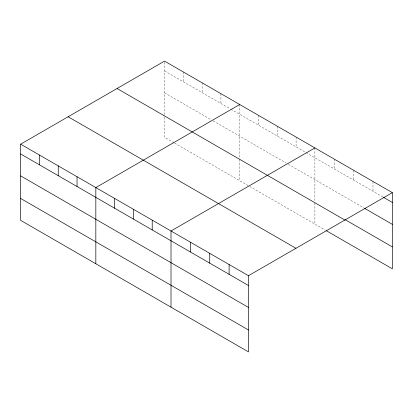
<?xml version="1.0" encoding="UTF-8"?>
<svg xmlns="http://www.w3.org/2000/svg" width="413" height="413" viewBox="0 0 413 413"><rect width="100%" height="100%" fill="white"/><g stroke="black" fill="none" stroke-linecap="round" stroke-linejoin="round"><path stroke-width="0.31" stroke-dasharray="2.06 1.55" d="M164.529 114.742L164.529 61.109M164.529 70.912L230.315 108.887M230.867 109.208L305.496 152.294M306.048 152.614L382.944 197.011M164.529 92.817L210.966 119.625M213.175 120.901L286.147 163.032M288.357 164.307L364.132 208.054M173.93 142.717L164.529 137.292L164.529 115.387M174.482 143.037L249.111 186.124M249.664 186.444L325.403 230.17M372.985 181.457L372.985 191.26M353.621 170.28L353.621 180.078M334.256 159.098L334.256 168.902M314.892 147.921L314.892 201.549M314.892 202.84L314.892 224.104M296.095 137.07L296.095 146.868M277.304 126.218L277.304 136.016M258.507 115.366L258.507 125.165M239.71 104.515L239.71 158.793M239.71 159.433L239.71 180.698M220.914 93.663L220.914 103.462M202.122 82.812L202.122 92.61M183.326 71.96L183.326 81.759"/><path stroke-width="0.62" d="M248.471 307.417L248.471 275.708L20.65 144.178L20.65 220.361L248.471 351.891L248.471 307.417L20.65 175.886M326.513 230.81L392.35 268.822L392.35 192.639L164.529 61.109L20.65 144.178M239.71 104.515L95.831 187.585L95.831 263.768M314.892 147.921L171.013 230.986L171.013 307.169M248.471 275.708L392.35 192.639M383.496 197.331L392.35 202.442M364.684 208.374L392.35 224.347M345.32 219.762L392.35 246.917M117.049 88.521L344.87 220.052M68.13 116.765L295.951 248.296M20.65 153.977L248.471 285.507M20.65 198.457L248.471 329.987M229.107 264.526L229.107 274.33M209.742 253.35L209.742 263.148M190.378 242.168L190.378 251.966M152.216 220.134L152.216 229.938M133.42 209.283L133.42 219.086M114.623 198.436L114.623 208.235M77.035 176.733L77.035 186.531M58.238 165.881L58.238 175.68M39.447 155.03L39.447 164.828"/></g></svg>
